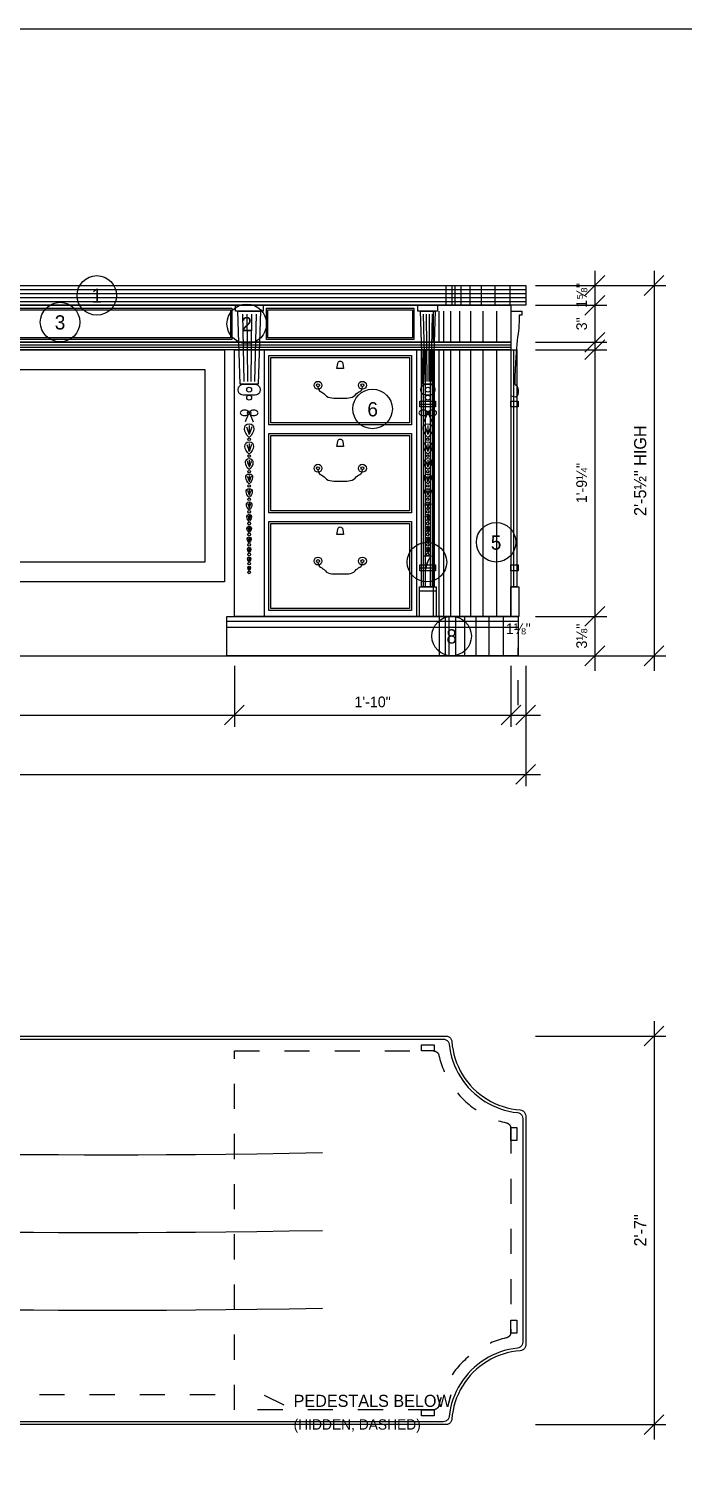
# Model space of a CAD drawing. Header units: inches. Extents: x 0.3 to 16.2, y 0.3 to 11.4.
# Drawn here: x 3.62 to 6.23, y 5.64 to 11.38 of the extents above; entities that cross this region are included whole.
import ezdxf
from ezdxf.enums import TextEntityAlignment as Align

# ---------------------------------------------------------------- set-up
doc = ezdxf.new("R2010")
doc.units = ezdxf.units.IN
doc.header["$LTSCALE"] = 0.009843
doc.header["$MEASUREMENT"] = 0
doc.linetypes.add('DASHED', pattern=[0.6, 0.5, -0.1])
for name, color, linetype in [('DIMENSIONS', 1, 'Continuous'), ('GEOMETRY', 7, 'Continuous'), ('TEXT', 7, 'Continuous')]:
    doc.layers.add(name, color=color, linetype=linetype)

msp = doc.modelspace()

# ---------------------------------------------------------------- linework, layer by layer
at = {"layer": 'DIMENSIONS'}
for p, q in [((5.8386, 10.315), (5.9173, 10.3937)), ((5.878, 10.4134), (5.878, 8.8189)), ((6.0748, 10.315), (6.1535, 10.3937)), ((6.1142, 10.4134), (6.1142, 8.8189)), ((5.6417, 10.3543), (5.9252, 10.3543)), ((5.6417, 10.3543), (6.1614, 10.3543)), ((5.6417, 10.2756), (5.9252, 10.2756)), ((5.8386, 10.2362), (5.9173, 10.315)), ((5.8386, 10.0886), (5.9173, 10.1673)), ((5.6417, 10.128), (5.9252, 10.128)), ((5.6417, 10.0984), (5.9252, 10.0984)), ((5.8386, 10.0591), (5.9173, 10.1378)), ((5.8386, 8.9961), (5.9173, 9.0748)), ((5.6417, 9.0354), (5.9252, 9.0354)), ((5.8386, 8.8386), (5.9173, 8.9173)), ((6.0748, 8.8386), (6.1535, 8.9173)), ((4.4409, 8.8386), (4.4409, 8.5945)), ((5.5433, 8.8386), (5.5433, 8.5945)), ((5.6024, 8.8386), (5.6024, 8.5945)), ((5.6024, 8.8386), (5.6024, 8.3583)), ((5.6417, 8.878), (5.9252, 8.878)), ((5.6417, 8.878), (6.1614, 8.878)), ((4.4016, 8.6024), (4.4803, 8.6811)), ((5.5039, 8.6024), (5.5827, 8.6811)), ((5.563, 8.6024), (5.6417, 8.6811)), ((1.0433, 8.6417), (5.6614, 8.6417)), ((5.563, 8.3661), (5.6417, 8.4449)), ((1.0433, 8.4055), (5.6614, 8.4055)), ((6.0748, 7.3228), (6.1535, 7.4016)), ((6.1142, 7.4213), (6.1142, 5.7539)), ((5.6417, 7.3622), (6.1614, 7.3622)), ((6.0748, 5.7736), (6.1535, 5.8524)), ((5.6417, 5.813), (6.1614, 5.813))]:
    msp.add_line(p, q, dxfattribs=at)
at = {"layer": 'DIMENSIONS', "linetype": 'DASHED'}
msp.add_line((5.5728, 8.6811), (5.5728, 8.9094), dxfattribs=at)
at = {"layer": 'GEOMETRY'}
for p, q in [((1.1024, 10.3386), (5.6024, 10.3386)), ((1.1024, 10.3228), (5.6024, 10.3228)), ((5.2844, 10.3543), (5.2844, 10.2756)), ((5.3079, 10.3543), (5.3079, 10.2756)), ((5.3192, 10.3543), (5.3192, 10.2756)), ((5.3434, 10.3543), (5.3434, 10.2756)), ((5.3793, 10.3543), (5.3793, 10.2756)), ((5.4253, 10.3543), (5.4253, 10.2756)), ((5.4793, 10.3543), (5.4793, 10.2756)), ((5.539, 10.3543), (5.539, 10.2756)), ((1.1024, 10.3071), (5.6024, 10.3071)), ((1.1024, 10.2913), (5.6024, 10.2913)), ((4.4728, 10.2402), (4.4787, 9.9724)), ((4.4909, 10.2402), (4.4929, 9.9724)), ((4.5091, 10.2402), (4.5071, 9.9724)), ((4.5272, 10.2402), (4.5213, 9.9724)), ((5.1942, 10.2402), (5.2001, 9.9724)), ((5.206, 10.2402), (5.208, 9.9724)), ((5.2178, 10.2402), (5.2158, 9.9724)), ((5.2296, 10.2402), (5.2237, 9.9724)), ((5.2336, 10.252), (5.2336, 10.128)), ((5.2566, 10.252), (5.2566, 10.128)), ((5.2746, 10.252), (5.2746, 10.128)), ((5.302, 10.252), (5.302, 10.128)), ((5.3381, 10.252), (5.3381, 10.128)), ((5.3817, 10.252), (5.3817, 10.128)), ((5.4316, 10.252), (5.4316, 10.128)), ((5.4864, 10.252), (5.4864, 10.128)), ((1.1614, 10.1181), (5.5433, 10.1181)), ((1.1614, 10.1083), (5.5433, 10.1083)), ((4.5591, 10.0984), (4.5591, 9.0354)), ((5.1666, 10.0984), (5.1666, 9.0354)), ((5.1942, 10.0984), (5.1942, 9.1535)), ((5.2022, 10.0984), (5.2022, 9.1535)), ((5.2217, 10.0984), (5.2217, 9.1535)), ((5.2296, 10.0984), (5.2296, 9.1535)), ((5.2336, 10.0984), (5.2336, 9.0354)), ((5.2566, 10.0984), (5.2566, 9.0354)), ((5.2746, 10.0984), (5.2746, 9.0354)), ((5.302, 10.0984), (5.302, 9.0354)), ((5.3381, 10.0984), (5.3381, 9.0354)), ((5.3817, 10.0984), (5.3817, 9.0354)), ((5.4316, 10.0984), (5.4316, 9.0354)), ((5.4864, 10.0984), (5.4864, 9.0354)), ((5.5539, 10.0984), (5.5539, 9.1535)), ((5.1804, 9.8819), (5.2434, 9.8819)), ((5.1804, 9.2283), (5.2434, 9.2283)), ((5.1784, 9.1378), (5.2454, 9.1378)), ((4.4114, 9.0157), (5.5728, 9.0157)), ((5.258, 9.0354), (5.258, 8.878)), ((5.2814, 9.0354), (5.2814, 8.878)), ((5.2965, 9.0354), (5.2965, 8.878)), ((5.3225, 9.0354), (5.3225, 8.878)), ((5.3586, 9.0354), (5.3586, 8.878)), ((5.4035, 9.0354), (5.4035, 8.878)), ((5.4555, 9.0354), (5.4555, 8.878)), ((5.5127, 9.0354), (5.5127, 8.878)), ((4.4114, 8.9921), (5.5728, 8.9921)), ((0.8661, 8.878), (5.8386, 8.878)), ((4.5591, 5.9311), (4.6378, 5.8917))]:
    msp.add_line(p, q, dxfattribs=at)
at = {"layer": 'GEOMETRY', "linetype": 'DASHED'}
msp.add_line((2.2638, 5.9331), (4.4409, 5.9331), dxfattribs=at)
at = {"layer": 'GEOMETRY'}
for points in [[(0.315, 11.378), (16.2205, 11.378), (16.2205, 0.315), (0.315, 0.315), (0.315, 11.378)], [(1.1024, 10.3543), (5.6024, 10.3543), (5.6024, 10.2756), (1.1024, 10.2756), (1.1024, 10.3543)], [(1.1614, 10.2756), (5.5433, 10.2756), (5.5433, 10.128), (1.1614, 10.128), (1.1614, 10.2756)], [(4.4449, 10.2756), (4.5551, 10.2756), (4.5551, 10.252), (4.4449, 10.252), (4.4449, 10.2756)], [(5.1725, 10.2756), (5.2513, 10.2756), (5.2513, 10.252), (5.1725, 10.252), (5.1725, 10.2756)], [(2.2736, 10.2638), (4.4311, 10.2638), (4.4311, 10.1398), (2.2736, 10.1398), (2.2736, 10.2638)], [(2.2795, 10.2579), (4.4252, 10.2579), (4.4252, 10.1457), (2.2795, 10.1457), (2.2795, 10.2579)], [(4.4547, 10.252), (4.5453, 10.252), (4.5354, 9.9606), (4.4646, 9.9606), (4.4547, 10.252)], [(4.5689, 10.2638), (5.1568, 10.2638), (5.1568, 10.1398), (4.5689, 10.1398), (4.5689, 10.2638)], [(4.5748, 10.2579), (5.1509, 10.2579), (5.1509, 10.1457), (4.5748, 10.1457), (4.5748, 10.2579)], [(5.1824, 10.252), (5.2414, 10.252), (5.2316, 9.9606), (5.1922, 9.9606), (5.1824, 10.252)], [(5.5433, 10.252), (5.5866, 10.252), (5.5866, 10.2362), (5.5768, 10.2362)], [(1.1614, 10.128), (5.5433, 10.128), (5.5433, 10.0984), (1.1614, 10.0984), (1.1614, 10.128)], [(2.3031, 10.0984), (4.4016, 10.0984), (4.4016, 9.1732), (2.3031, 9.1732), (2.3031, 10.0984)], [(4.4409, 10.0984), (5.5433, 10.0984), (5.5433, 9.0354), (4.4409, 9.0354), (4.4409, 10.0984)], [(5.1863, 10.0984), (5.2375, 10.0984), (5.2375, 9.1535), (5.1863, 9.1535), (5.1863, 10.0984)], [(5.5433, 10.0984), (5.5669, 10.0984), (5.5669, 9.1535), (5.5433, 9.1535)], [(4.5787, 10.0748), (5.1469, 10.0748), (5.1469, 9.7992), (4.5787, 9.7992), (4.5787, 10.0748)], [(4.5866, 10.0669), (5.1391, 10.0669), (5.1391, 9.8071), (4.5866, 9.8071), (4.5866, 10.0669)], [(4.8727, 10.0433), (4.8766, 10.0236), (4.8491, 10.0236), (4.853, 10.0433)], [(3.372, 10.0197), (4.3228, 10.0197), (4.3228, 9.252), (3.372, 9.252), (3.372, 10.0197)], [(4.4567, 9.937), (4.4567, 9.9409)], [(4.4764, 9.9606), (4.5236, 9.9606)], [(4.5433, 9.9409), (4.5433, 9.937)], [(5.1844, 9.937), (5.1844, 9.9409)], [(5.204, 9.9606), (5.2198, 9.9606)], [(5.2395, 9.9409), (5.2395, 9.937)], [(4.5236, 9.9173), (4.4764, 9.9173)], [(5.1804, 9.8937), (5.2434, 9.8937), (5.2434, 9.8701), (5.1804, 9.8701), (5.1804, 9.8937)], [(5.2198, 9.9173), (5.204, 9.9173)], [(5.563, 9.9094), (5.5433, 9.9134)], [(5.5433, 9.8937), (5.5728, 9.8937), (5.5728, 9.8701), (5.5433, 9.8701), (5.5433, 9.8937)], [(4.4961, 9.8406), (4.4843, 9.811)], [(4.5039, 9.8406), (4.5157, 9.811)], [(5.208, 9.8406), (5.1962, 9.811)], [(5.2158, 9.8406), (5.2277, 9.811)], [(4.5, 9.7961), (4.5, 9.7606)], [(4.5787, 9.7638), (5.1469, 9.7638), (5.1469, 9.4488), (4.5787, 9.4488), (4.5787, 9.7638)], [(4.5866, 9.7559), (5.1391, 9.7559), (5.1391, 9.4567), (4.5866, 9.4567), (4.5866, 9.7559)], [(5.2119, 9.7961), (5.2119, 9.7606)], [(4.5, 9.7247), (4.5, 9.6928)], [(4.8727, 9.7323), (4.8766, 9.7126), (4.8491, 9.7126), (4.853, 9.7323)], [(5.2119, 9.7247), (5.2119, 9.6928)], [(4.5, 9.6587), (4.5, 9.63)], [(5.2119, 9.6587), (5.2119, 9.63)], [(4.5, 9.5976), (4.5, 9.5718)], [(5.2119, 9.5976), (5.2119, 9.5718)], [(4.5, 9.5408), (4.5, 9.5175)], [(5.2119, 9.5408), (5.2119, 9.5175)], [(4.5, 9.4879), (4.5, 9.467)], [(5.2119, 9.4879), (5.2119, 9.467)], [(4.5, 9.4385), (4.5, 9.4197)], [(4.5787, 9.4134), (5.1469, 9.4134), (5.1469, 9.0591), (4.5787, 9.0591), (4.5787, 9.4134)], [(4.5866, 9.4055), (5.1391, 9.4055), (5.1391, 9.0669), (4.5866, 9.0669), (4.5866, 9.4055)], [(5.2119, 9.4385), (5.2119, 9.4197)], [(4.5, 9.3923), (4.5, 9.3754)], [(4.5, 9.3489), (4.5, 9.3337)], [(4.8727, 9.3819), (4.8766, 9.3622), (4.8491, 9.3622), (4.853, 9.3819)], [(5.2119, 9.3923), (5.2119, 9.3754)], [(5.2119, 9.3489), (5.2119, 9.3337)], [(4.5, 9.3081), (4.5, 9.2944)], [(5.2119, 9.3081), (5.2119, 9.2944)], [(4.5, 9.2696), (4.5, 9.2573)], [(4.5, 9.2332), (4.5, 9.2221)], [(5.1804, 9.2402), (5.2434, 9.2402), (5.2434, 9.2165), (5.1804, 9.2165), (5.1804, 9.2402)], [(5.5433, 9.2402), (5.5728, 9.2402), (5.5728, 9.2165), (5.5433, 9.2165), (5.5433, 9.2402)], [(5.1784, 9.1535), (5.2454, 9.1535), (5.2454, 9.0354), (5.1784, 9.0354), (5.1784, 9.1535)], [(5.5433, 9.1535), (5.5748, 9.1535), (5.5748, 9.0354), (5.5433, 9.0354), (5.5433, 9.1535)], [(4.4114, 9.0354), (5.5728, 9.0354), (5.5728, 8.878), (4.4114, 8.878), (4.4114, 9.0354)], [(1.4204, 7.3622), (5.2844, 7.3622)], [(1.4312, 7.3504), (5.2736, 7.3504)], [(5.5906, 7.0334), (5.5906, 6.1418)], [(5.6024, 7.0442), (5.6024, 6.131)], [(5.2844, 5.813), (1.4204, 5.813)], [(5.2736, 5.8248), (1.4312, 5.8248)]]:
    msp.add_lwpolyline(points, dxfattribs=at)
at = {"layer": 'GEOMETRY', "linetype": 'DASHED'}
for points in [[(4.4409, 7.3031), (5.2336, 7.3031)], [(5.2336, 5.872), (4.4409, 5.872), (4.4409, 7.3031)], [(5.1863, 7.3268), (5.2375, 7.3268), (5.2375, 7.3031), (5.1863, 7.3031), (5.1863, 7.3268)], [(5.5433, 6.9973), (5.5669, 6.9973), (5.5669, 6.9462), (5.5433, 6.9462), (5.5433, 6.9973)], [(5.5433, 6.9934), (5.5433, 6.1818)], [(5.5433, 6.229), (5.5669, 6.229), (5.5669, 6.1779), (5.5433, 6.1779), (5.5433, 6.229)], [(5.1863, 5.872), (5.2375, 5.872), (5.2375, 5.8484), (5.1863, 5.8484), (5.1863, 5.872)]]:
    msp.add_lwpolyline(points, dxfattribs=at)
at = {"layer": 'GEOMETRY'}
for centre, radius in [((3.8925, 10.315), 0.0787), ((3.7461, 10.2087), 0.0787), ((4.4902, 10.2016), 0.0787), ((4.5, 9.939), 0.00984), ((4.7743, 9.9567), 0.0157), ((4.7743, 9.9567), 0.00591), ((4.9921, 9.8622), 0.0787), ((4.9514, 9.9567), 0.0157), ((4.9514, 9.9567), 0.00591), ((5.2119, 9.939), 0.00984), ((4.5, 9.9075), 0.00984), ((5.2119, 9.9075), 0.00984), ((4.5, 9.8465), 0.00689), ((5.2119, 9.8465), 0.00689), ((4.5, 9.7409), 0.00492), ((5.2119, 9.7409), 0.00492), ((4.5, 9.6743), 0.00492), ((4.7743, 9.626), 0.0157), ((4.9514, 9.626), 0.0157), ((5.2119, 9.6743), 0.00492), ((4.5, 9.6126), 0.00492), ((4.7743, 9.626), 0.00591), ((4.9514, 9.626), 0.00591), ((5.2119, 9.6126), 0.00492), ((4.5, 9.5553), 0.00492), ((5.2119, 9.5553), 0.00492), ((4.5, 9.5019), 0.00492), ((5.2119, 9.5019), 0.00492), ((4.5, 9.4521), 0.00492), ((4.5, 9.4055), 0.00492), ((5.2119, 9.4521), 0.00492), ((5.2119, 9.4055), 0.00492), ((5.4843, 9.3307), 0.0787), ((4.5, 9.3618), 0.00492), ((5.2119, 9.3618), 0.00492), ((4.5, 9.3207), 0.00492), ((5.2087, 9.252), 0.0787), ((5.2119, 9.3207), 0.00492), ((4.5, 9.282), 0.00492), ((4.5, 9.2453), 0.00492), ((4.7743, 9.2559), 0.0157), ((4.7743, 9.2559), 0.00591), ((4.9514, 9.2559), 0.0157), ((4.9514, 9.2559), 0.00591), ((5.2119, 9.282), 0.00492), ((4.5, 9.2105), 0.00492), ((5.3071, 8.9567), 0.0787)]:
    msp.add_circle(centre, radius, dxfattribs=at)
for points in [[(5.5768, 10.2362), (5.5768, 10.1575), (5.561, 10.1378), (5.5591, 9.9606)], [(4.7743, 9.9508), (4.7743, 9.9291), (4.792, 9.9331), (4.8038, 9.9173)], [(4.9219, 9.9173), (4.9337, 9.9331), (4.9514, 9.9291), (4.9514, 9.9508)], [(5.5591, 9.9606), (5.5748, 9.9567), (5.5787, 9.9173), (5.563, 9.9094)], [(4.5, 9.7488), (4.4764, 9.7677), (4.474, 9.8031), (4.5, 9.8031)], [(4.4896, 9.7913), (4.4934, 9.7803), (4.4969, 9.7701), (4.5, 9.7606)], [(4.5, 9.8031), (4.526, 9.8031), (4.5236, 9.7677), (4.5, 9.7488)], [(4.5104, 9.7913), (4.5066, 9.7803), (4.5031, 9.7701), (4.5, 9.7606)], [(5.2119, 9.7488), (5.1883, 9.7677), (5.1859, 9.8031), (5.2119, 9.8031)], [(5.2015, 9.7913), (5.2053, 9.7803), (5.2088, 9.7701), (5.2119, 9.7606)], [(5.2119, 9.8031), (5.2379, 9.8031), (5.2355, 9.7677), (5.2119, 9.7488)], [(5.2223, 9.7913), (5.2185, 9.7803), (5.2151, 9.7701), (5.2119, 9.7606)], [(4.5, 9.6822), (4.4787, 9.6992), (4.4766, 9.7311), (4.5, 9.7311)], [(4.4906, 9.7205), (4.494, 9.7106), (4.4972, 9.7013), (4.5, 9.6928)], [(4.5, 9.7311), (4.5234, 9.7311), (4.5213, 9.6992), (4.5, 9.6822)], [(4.5094, 9.7205), (4.506, 9.7106), (4.5028, 9.7013), (4.5, 9.6928)], [(5.2119, 9.6822), (5.1906, 9.6992), (5.1885, 9.7311), (5.2119, 9.7311)], [(5.2026, 9.7205), (5.206, 9.7106), (5.2091, 9.7013), (5.2119, 9.6928)], [(5.2119, 9.7311), (5.2353, 9.7311), (5.2332, 9.6992), (5.2119, 9.6822)], [(5.2213, 9.7205), (5.2179, 9.7106), (5.2147, 9.7013), (5.2119, 9.6928)], [(4.5, 9.6205), (4.4809, 9.6358), (4.479, 9.6645), (4.5, 9.6645)], [(4.4916, 9.6549), (4.4946, 9.646), (4.4974, 9.6377), (4.5, 9.63)], [(4.5, 9.6645), (4.521, 9.6645), (4.5191, 9.6358), (4.5, 9.6205)], [(4.5084, 9.6549), (4.5054, 9.646), (4.5026, 9.6377), (4.5, 9.63)], [(5.2119, 9.6205), (5.1928, 9.6358), (5.1909, 9.6645), (5.2119, 9.6645)], [(5.2035, 9.6549), (5.2066, 9.646), (5.2094, 9.6377), (5.2119, 9.63)], [(5.2119, 9.6645), (5.233, 9.6645), (5.231, 9.6358), (5.2119, 9.6205)], [(5.2203, 9.6549), (5.2173, 9.646), (5.2145, 9.6377), (5.2119, 9.63)], [(4.5, 9.5632), (4.4828, 9.5769), (4.4811, 9.6028), (4.5, 9.6028)], [(4.4924, 9.5942), (4.4952, 9.5861), (4.4977, 9.5787), (4.5, 9.5718)], [(4.5, 9.6028), (4.5189, 9.6028), (4.5172, 9.5769), (4.5, 9.5632)], [(4.5076, 9.5942), (4.5048, 9.5861), (4.5023, 9.5787), (4.5, 9.5718)], [(4.7743, 9.6201), (4.7743, 9.5984), (4.792, 9.6024), (4.8038, 9.5866)], [(4.9219, 9.5866), (4.9337, 9.6024), (4.9514, 9.5984), (4.9514, 9.6201)], [(5.2119, 9.5632), (5.1947, 9.5769), (5.193, 9.6028), (5.2119, 9.6028)], [(5.2043, 9.5942), (5.2071, 9.5861), (5.2096, 9.5787), (5.2119, 9.5718)], [(5.2119, 9.6028), (5.2309, 9.6028), (5.2291, 9.5769), (5.2119, 9.5632)], [(5.2195, 9.5942), (5.2167, 9.5861), (5.2142, 9.5787), (5.2119, 9.5718)], [(4.5, 9.5098), (4.4845, 9.5222), (4.483, 9.5454), (4.5, 9.5454)], [(4.4932, 9.5377), (4.4957, 9.5305), (4.4979, 9.5237), (4.5, 9.5175)], [(4.5, 9.5454), (4.517, 9.5454), (4.5155, 9.5222), (4.5, 9.5098)], [(4.5068, 9.5377), (4.5043, 9.5305), (4.5021, 9.5237), (4.5, 9.5175)], [(5.2119, 9.5098), (5.1964, 9.5222), (5.1949, 9.5454), (5.2119, 9.5454)], [(5.2051, 9.5377), (5.2076, 9.5305), (5.2098, 9.5237), (5.2119, 9.5175)], [(5.2119, 9.5454), (5.229, 9.5454), (5.2274, 9.5222), (5.2119, 9.5098)], [(5.2187, 9.5377), (5.2162, 9.5305), (5.214, 9.5237), (5.2119, 9.5175)], [(4.5, 9.46), (4.4861, 9.4712), (4.4847, 9.4921), (4.5, 9.4921)], [(4.4939, 9.4851), (4.4961, 9.4786), (4.4981, 9.4725), (4.5, 9.467)], [(4.5, 9.4921), (4.5153, 9.4921), (4.5139, 9.4712), (4.5, 9.46)], [(4.5061, 9.4851), (4.5039, 9.4786), (4.5019, 9.4725), (4.5, 9.467)], [(5.2119, 9.46), (5.198, 9.4712), (5.1966, 9.4921), (5.2119, 9.4921)], [(5.2058, 9.4851), (5.208, 9.4786), (5.21, 9.4725), (5.2119, 9.467)], [(5.2119, 9.4921), (5.2273, 9.4921), (5.2259, 9.4712), (5.2119, 9.46)], [(5.218, 9.4851), (5.2158, 9.4786), (5.2138, 9.4725), (5.2119, 9.467)], [(4.5, 9.4134), (4.4874, 9.4234), (4.4862, 9.4423), (4.5, 9.4423)], [(4.4945, 9.436), (4.4965, 9.4301), (4.4983, 9.4247), (4.5, 9.4197)], [(4.5, 9.4423), (4.5138, 9.4423), (4.5126, 9.4234), (4.5, 9.4134)], [(4.5055, 9.436), (4.5035, 9.4301), (4.5017, 9.4247), (4.5, 9.4197)], [(5.2119, 9.4134), (5.1994, 9.4234), (5.1981, 9.4423), (5.2119, 9.4423)], [(5.2064, 9.436), (5.2084, 9.4301), (5.2102, 9.4247), (5.2119, 9.4197)], [(5.2119, 9.4423), (5.2257, 9.4423), (5.2245, 9.4234), (5.2119, 9.4134)], [(5.2174, 9.436), (5.2154, 9.4301), (5.2136, 9.4247), (5.2119, 9.4197)], [(4.5, 9.3697), (4.4887, 9.3787), (4.4876, 9.3957), (4.5, 9.3957)], [(4.5, 9.3286), (4.4898, 9.3367), (4.4888, 9.352), (4.5, 9.352)], [(4.495, 9.39), (4.4968, 9.3848), (4.4985, 9.3799), (4.5, 9.3754)], [(4.5, 9.3957), (4.5124, 9.3957), (4.5113, 9.3787), (4.5, 9.3697)], [(4.505, 9.39), (4.5032, 9.3848), (4.5015, 9.3799), (4.5, 9.3754)], [(4.5, 9.352), (4.5112, 9.352), (4.5102, 9.3367), (4.5, 9.3286)], [(5.2119, 9.3697), (5.2006, 9.3787), (5.1995, 9.3957), (5.2119, 9.3957)], [(5.2119, 9.3286), (5.2017, 9.3367), (5.2007, 9.352), (5.2119, 9.352)], [(5.2069, 9.39), (5.2087, 9.3848), (5.2104, 9.3799), (5.2119, 9.3754)], [(5.2119, 9.3957), (5.2243, 9.3957), (5.2232, 9.3787), (5.2119, 9.3697)], [(5.2169, 9.39), (5.2151, 9.3848), (5.2134, 9.3799), (5.2119, 9.3754)], [(5.2119, 9.352), (5.2231, 9.352), (5.2221, 9.3367), (5.2119, 9.3286)], [(4.5, 9.2898), (4.4908, 9.2972), (4.4899, 9.3109), (4.5, 9.3109)], [(4.4955, 9.3469), (4.4972, 9.3422), (4.4986, 9.3378), (4.5, 9.3337)], [(4.496, 9.3063), (4.4974, 9.302), (4.4988, 9.2981), (4.5, 9.2944)], [(4.5045, 9.3469), (4.5028, 9.3422), (4.5014, 9.3378), (4.5, 9.3337)], [(4.5, 9.3109), (4.5101, 9.3109), (4.5092, 9.2972), (4.5, 9.2898)], [(4.504, 9.3063), (4.5026, 9.302), (4.5012, 9.2981), (4.5, 9.2944)], [(5.2119, 9.2898), (5.2028, 9.2972), (5.2018, 9.3109), (5.2119, 9.3109)], [(5.2074, 9.3469), (5.2091, 9.3422), (5.2106, 9.3378), (5.2119, 9.3337)], [(5.2079, 9.3063), (5.2093, 9.302), (5.2107, 9.2981), (5.2119, 9.2944)], [(5.2164, 9.3469), (5.2148, 9.3422), (5.2133, 9.3378), (5.2119, 9.3337)], [(5.2119, 9.3109), (5.222, 9.3109), (5.2211, 9.2972), (5.2119, 9.2898)], [(5.2159, 9.3063), (5.2145, 9.302), (5.2131, 9.2981), (5.2119, 9.2944)], [(4.5, 9.2532), (4.4918, 9.2598), (4.4909, 9.2721), (4.5, 9.2721)], [(4.5, 9.2184), (4.4926, 9.2243), (4.4918, 9.2355), (4.5, 9.2355)], [(4.4964, 9.268), (4.4977, 9.2642), (4.4989, 9.2606), (4.5, 9.2573)], [(4.5, 9.2721), (4.5091, 9.2721), (4.5082, 9.2598), (4.5, 9.2532)], [(4.5036, 9.268), (4.5023, 9.2642), (4.5011, 9.2606), (4.5, 9.2573)], [(4.5, 9.2355), (4.5082, 9.2355), (4.5074, 9.2243), (4.5, 9.2184)], [(4.7743, 9.25), (4.7743, 9.2283), (4.792, 9.2323), (4.8038, 9.2165)], [(4.9219, 9.2165), (4.9337, 9.2323), (4.9514, 9.2283), (4.9514, 9.25)], [(4.4967, 9.2317), (4.4979, 9.2283), (4.499, 9.2251), (4.5, 9.2221)], [(4.5033, 9.2317), (4.5021, 9.2283), (4.501, 9.2251), (4.5, 9.2221)], [(1.9124, 6.8974), (2.6774, 6.9211), (3.3524, 6.8699), (4.7924, 6.8974)], [(1.9124, 6.5876), (2.6774, 6.6112), (3.3524, 6.56), (4.7924, 6.5876)], [(1.9124, 6.2778), (2.6774, 6.3014), (3.3524, 6.2502), (4.7924, 6.2778)]]:
    msp.add_open_spline(points, degree=3, dxfattribs=at)
for points, knots in [([(4.853, 10.0433), (4.853, 10.045), (4.8535, 10.0467), (4.8543, 10.0482), (4.8552, 10.0497), (4.8564, 10.051), (4.8579, 10.0518), (4.8594, 10.0527), (4.8611, 10.0531), (4.8629, 10.0531), (4.8646, 10.0531), (4.8663, 10.0527), (4.8678, 10.0518), (4.8693, 10.051), (4.8705, 10.0497), (4.8714, 10.0482), (4.8722, 10.0467), (4.8727, 10.045), (4.8727, 10.0433)], [0, 0, 0, 0, 1, 1, 1, 2, 2, 2, 3, 3, 3, 4, 4, 4, 5, 5, 5, 6, 6, 6, 6]), ([(4.4567, 9.9409), (4.4567, 9.9444), (4.4576, 9.9478), (4.4593, 9.9508), (4.4611, 9.9538), (4.4635, 9.9563), (4.4665, 9.958), (4.4695, 9.9597), (4.4729, 9.9606), (4.4764, 9.9606)], [0, 0, 0, 0, 1, 1, 1, 2, 2, 2, 3, 3, 3, 3]), ([(4.4764, 9.9173), (4.4729, 9.9173), (4.4695, 9.9182), (4.4665, 9.92), (4.4635, 9.9217), (4.4611, 9.9242), (4.4593, 9.9272), (4.4576, 9.9302), (4.4567, 9.9336), (4.4567, 9.937)], [0, 0, 0, 0, 1, 1, 1, 2, 2, 2, 3, 3, 3, 3]), ([(4.5236, 9.9606), (4.5271, 9.9606), (4.5305, 9.9597), (4.5335, 9.958), (4.5365, 9.9563), (4.5389, 9.9538), (4.5407, 9.9508), (4.5424, 9.9478), (4.5433, 9.9444), (4.5433, 9.9409)], [0, 0, 0, 0, 1, 1, 1, 2, 2, 2, 3, 3, 3, 3]), ([(4.5433, 9.937), (4.5433, 9.9336), (4.5424, 9.9302), (4.5407, 9.9272), (4.5389, 9.9242), (4.5365, 9.9217), (4.5335, 9.92), (4.5305, 9.9182), (4.5271, 9.9173), (4.5236, 9.9173)], [0, 0, 0, 0, 1, 1, 1, 2, 2, 2, 3, 3, 3, 3]), ([(5.1844, 9.9409), (5.1844, 9.9444), (5.1853, 9.9478), (5.187, 9.9508), (5.1887, 9.9538), (5.1912, 9.9563), (5.1942, 9.958), (5.1972, 9.9597), (5.2006, 9.9606), (5.204, 9.9606)], [0, 0, 0, 0, 1, 1, 1, 2, 2, 2, 3, 3, 3, 3]), ([(5.204, 9.9173), (5.2006, 9.9173), (5.1972, 9.9182), (5.1942, 9.92), (5.1912, 9.9217), (5.1887, 9.9242), (5.187, 9.9272), (5.1853, 9.9302), (5.1844, 9.9336), (5.1844, 9.937)], [0, 0, 0, 0, 1, 1, 1, 2, 2, 2, 3, 3, 3, 3]), ([(5.2198, 9.9606), (5.2232, 9.9606), (5.2266, 9.9597), (5.2296, 9.958), (5.2326, 9.9563), (5.2351, 9.9538), (5.2368, 9.9508), (5.2386, 9.9478), (5.2395, 9.9444), (5.2395, 9.9409)], [0, 0, 0, 0, 1, 1, 1, 2, 2, 2, 3, 3, 3, 3]), ([(5.2395, 9.937), (5.2395, 9.9336), (5.2386, 9.9302), (5.2368, 9.9272), (5.2351, 9.9242), (5.2326, 9.9217), (5.2296, 9.92), (5.2266, 9.9182), (5.2232, 9.9173), (5.2198, 9.9173)], [0, 0, 0, 0, 1, 1, 1, 2, 2, 2, 3, 3, 3, 3]), ([(4.8038, 9.9173), (4.8156, 9.9035), (4.8392, 9.9055), (4.8628, 9.9055), (4.8865, 9.9055), (4.9101, 9.9035), (4.9219, 9.9173)], [0, 0, 0, 0, 1, 1, 1, 2, 2, 2, 2]), ([(4.5, 9.8465), (4.5, 9.8446), (4.4992, 9.8427), (4.4976, 9.841), (4.4961, 9.8394), (4.4938, 9.838), (4.4911, 9.8371), (4.4884, 9.8361), (4.4854, 9.8356), (4.4823, 9.8356), (4.4792, 9.8356), (4.4761, 9.8361), (4.4734, 9.8371), (4.4707, 9.838), (4.4685, 9.8394), (4.4669, 9.841), (4.4654, 9.8427), (4.4646, 9.8446), (4.4646, 9.8465), (4.4646, 9.8484), (4.4654, 9.8502), (4.4669, 9.8519), (4.4685, 9.8535), (4.4707, 9.8549), (4.4734, 9.8558), (4.4761, 9.8568), (4.4792, 9.8573), (4.4823, 9.8573), (4.4854, 9.8573), (4.4884, 9.8568), (4.4911, 9.8558), (4.4938, 9.8549), (4.4961, 9.8535), (4.4976, 9.8519), (4.4992, 9.8502), (4.5, 9.8484), (4.5, 9.8465)], [0, 0, 0, 0, 1, 1, 1, 2, 2, 2, 3, 3, 3, 4, 4, 4, 5, 5, 5, 6, 6, 6, 7, 7, 7, 8, 8, 8, 9, 9, 9, 10, 10, 10, 11, 11, 11, 12, 12, 12, 12]), ([(4.5354, 9.8465), (4.5354, 9.8446), (4.5346, 9.8427), (4.5331, 9.841), (4.5315, 9.8394), (4.5293, 9.838), (4.5266, 9.8371), (4.5239, 9.8361), (4.5208, 9.8356), (4.5177, 9.8356), (4.5146, 9.8356), (4.5116, 9.8361), (4.5089, 9.8371), (4.5062, 9.838), (4.5039, 9.8394), (4.5024, 9.841), (4.5008, 9.8427), (4.5, 9.8446), (4.5, 9.8465), (4.5, 9.8484), (4.5008, 9.8502), (4.5024, 9.8519), (4.5039, 9.8535), (4.5062, 9.8549), (4.5089, 9.8558), (4.5116, 9.8568), (4.5146, 9.8573), (4.5177, 9.8573), (4.5208, 9.8573), (4.5239, 9.8568), (4.5266, 9.8558), (4.5293, 9.8549), (4.5315, 9.8535), (4.5331, 9.8519), (4.5346, 9.8502), (4.5354, 9.8484), (4.5354, 9.8465)], [0, 0, 0, 0, 1, 1, 1, 2, 2, 2, 3, 3, 3, 4, 4, 4, 5, 5, 5, 6, 6, 6, 7, 7, 7, 8, 8, 8, 9, 9, 9, 10, 10, 10, 11, 11, 11, 12, 12, 12, 12]), ([(5.2119, 9.8465), (5.2119, 9.8446), (5.2111, 9.8427), (5.2095, 9.841), (5.208, 9.8394), (5.2057, 9.838), (5.2031, 9.8371), (5.2004, 9.8361), (5.1973, 9.8356), (5.1942, 9.8356), (5.1911, 9.8356), (5.188, 9.8361), (5.1853, 9.8371), (5.1826, 9.838), (5.1804, 9.8394), (5.1789, 9.841), (5.1773, 9.8427), (5.1765, 9.8446), (5.1765, 9.8465), (5.1765, 9.8484), (5.1773, 9.8502), (5.1789, 9.8519), (5.1804, 9.8535), (5.1826, 9.8549), (5.1853, 9.8558), (5.188, 9.8568), (5.1911, 9.8573), (5.1942, 9.8573), (5.1973, 9.8573), (5.2004, 9.8568), (5.2031, 9.8558), (5.2057, 9.8549), (5.208, 9.8535), (5.2095, 9.8519), (5.2111, 9.8502), (5.2119, 9.8484), (5.2119, 9.8465)], [0, 0, 0, 0, 1, 1, 1, 2, 2, 2, 3, 3, 3, 4, 4, 4, 5, 5, 5, 6, 6, 6, 7, 7, 7, 8, 8, 8, 9, 9, 9, 10, 10, 10, 11, 11, 11, 12, 12, 12, 12]), ([(5.2473, 9.8465), (5.2473, 9.8446), (5.2465, 9.8427), (5.245, 9.841), (5.2434, 9.8394), (5.2412, 9.838), (5.2385, 9.8371), (5.2358, 9.8361), (5.2327, 9.8356), (5.2296, 9.8356), (5.2265, 9.8356), (5.2235, 9.8361), (5.2208, 9.8371), (5.2181, 9.838), (5.2158, 9.8394), (5.2143, 9.841), (5.2127, 9.8427), (5.2119, 9.8446), (5.2119, 9.8465), (5.2119, 9.8484), (5.2127, 9.8502), (5.2143, 9.8519), (5.2158, 9.8535), (5.2181, 9.8549), (5.2208, 9.8558), (5.2235, 9.8568), (5.2265, 9.8573), (5.2296, 9.8573), (5.2327, 9.8573), (5.2358, 9.8568), (5.2385, 9.8558), (5.2412, 9.8549), (5.2434, 9.8535), (5.245, 9.8519), (5.2465, 9.8502), (5.2473, 9.8484), (5.2473, 9.8465)], [0, 0, 0, 0, 1, 1, 1, 2, 2, 2, 3, 3, 3, 4, 4, 4, 5, 5, 5, 6, 6, 6, 7, 7, 7, 8, 8, 8, 9, 9, 9, 10, 10, 10, 11, 11, 11, 12, 12, 12, 12]), ([(4.853, 9.7323), (4.853, 9.734), (4.8535, 9.7357), (4.8543, 9.7372), (4.8552, 9.7387), (4.8564, 9.7399), (4.8579, 9.7408), (4.8594, 9.7417), (4.8611, 9.7421), (4.8629, 9.7421), (4.8646, 9.7421), (4.8663, 9.7417), (4.8678, 9.7408), (4.8693, 9.7399), (4.8705, 9.7387), (4.8714, 9.7372), (4.8722, 9.7357), (4.8727, 9.734), (4.8727, 9.7323)], [0, 0, 0, 0, 1, 1, 1, 2, 2, 2, 3, 3, 3, 4, 4, 4, 5, 5, 5, 6, 6, 6, 6]), ([(4.8038, 9.5866), (4.8156, 9.5728), (4.8392, 9.5748), (4.8628, 9.5748), (4.8865, 9.5748), (4.9101, 9.5728), (4.9219, 9.5866)], [0, 0, 0, 0, 1, 1, 1, 2, 2, 2, 2]), ([(4.853, 9.3819), (4.853, 9.3836), (4.8535, 9.3853), (4.8543, 9.3868), (4.8552, 9.3883), (4.8564, 9.3895), (4.8579, 9.3904), (4.8594, 9.3913), (4.8611, 9.3917), (4.8629, 9.3917), (4.8646, 9.3917), (4.8663, 9.3913), (4.8678, 9.3904), (4.8693, 9.3895), (4.8705, 9.3883), (4.8714, 9.3868), (4.8722, 9.3853), (4.8727, 9.3836), (4.8727, 9.3819)], [0, 0, 0, 0, 1, 1, 1, 2, 2, 2, 3, 3, 3, 4, 4, 4, 5, 5, 5, 6, 6, 6, 6]), ([(4.8038, 9.2165), (4.8156, 9.2028), (4.8392, 9.2047), (4.8628, 9.2047), (4.8865, 9.2047), (4.9101, 9.2028), (4.9219, 9.2165)], [0, 0, 0, 0, 1, 1, 1, 2, 2, 2, 2]), ([(5.2736, 7.3504), (5.2774, 7.3504), (5.2812, 7.3494), (5.2846, 7.3476), (5.288, 7.3458), (5.291, 7.3432), (5.2931, 7.34), (5.2953, 7.3368), (5.2966, 7.3331), (5.297, 7.3293), (5.302, 7.2831), (5.3174, 7.2386), (5.3421, 7.1993), (5.3667, 7.1599), (5.4, 7.1266), (5.4394, 7.1019), (5.4788, 7.0773), (5.5233, 7.0619), (5.5695, 7.0569), (5.5733, 7.0565), (5.577, 7.0551), (5.5802, 7.053), (5.5834, 7.0508), (5.586, 7.0479), (5.5878, 7.0445), (5.5896, 7.0411), (5.5906, 7.0373), (5.5906, 7.0334)], [0, 0, 0, 0, 1, 1, 1, 2, 2, 2, 3, 3, 3, 4, 4, 4, 5, 5, 5, 6, 6, 6, 7, 7, 7, 8, 8, 8, 9, 9, 9, 9]), ([(5.2844, 7.3622), (5.2883, 7.3622), (5.2922, 7.3612), (5.2956, 7.3593), (5.2991, 7.3574), (5.302, 7.3547), (5.3042, 7.3514), (5.3063, 7.3481), (5.3076, 7.3443), (5.3079, 7.3403), (5.3114, 7.2936), (5.3259, 7.2483), (5.3504, 7.2083), (5.3748, 7.1683), (5.4084, 7.1347), (5.4484, 7.1102), (5.4885, 7.0858), (5.5337, 7.0712), (5.5805, 7.0677), (5.5844, 7.0674), (5.5882, 7.0662), (5.5915, 7.064), (5.5949, 7.0619), (5.5976, 7.059), (5.5995, 7.0555), (5.6014, 7.052), (5.6024, 7.0481), (5.6024, 7.0442)], [0, 0, 0, 0, 1, 1, 1, 2, 2, 2, 3, 3, 3, 4, 4, 4, 5, 5, 5, 6, 6, 6, 7, 7, 7, 8, 8, 8, 9, 9, 9, 9]), ([(5.5906, 6.1418), (5.5906, 6.1379), (5.5896, 6.1341), (5.5878, 6.1307), (5.586, 6.1273), (5.5834, 6.1244), (5.5802, 6.1222), (5.577, 6.1201), (5.5733, 6.1187), (5.5695, 6.1183), (5.5233, 6.1133), (5.4788, 6.0979), (5.4394, 6.0733), (5.4, 6.0486), (5.3667, 6.0153), (5.3421, 5.9759), (5.3174, 5.9366), (5.302, 5.8921), (5.297, 5.8459), (5.2966, 5.842), (5.2953, 5.8384), (5.2931, 5.8352), (5.291, 5.832), (5.288, 5.8294), (5.2846, 5.8276), (5.2812, 5.8257), (5.2774, 5.8248), (5.2736, 5.8248)], [0, 0, 0, 0, 1, 1, 1, 2, 2, 2, 3, 3, 3, 4, 4, 4, 5, 5, 5, 6, 6, 6, 7, 7, 7, 8, 8, 8, 9, 9, 9, 9]), ([(5.6024, 6.131), (5.6024, 6.1271), (5.6014, 6.1232), (5.5995, 6.1197), (5.5976, 6.1162), (5.5949, 6.1133), (5.5915, 6.1112), (5.5882, 6.109), (5.5844, 6.1078), (5.5805, 6.1075), (5.5337, 6.104), (5.4885, 6.0894), (5.4484, 6.065), (5.4084, 6.0405), (5.3748, 6.0069), (5.3504, 5.9669), (5.3259, 5.9269), (5.3114, 5.8816), (5.3079, 5.8349), (5.3076, 5.8309), (5.3063, 5.8271), (5.3042, 5.8238), (5.302, 5.8205), (5.2991, 5.8178), (5.2956, 5.8159), (5.2922, 5.814), (5.2883, 5.813), (5.2844, 5.813)], [0, 0, 0, 0, 1, 1, 1, 2, 2, 2, 3, 3, 3, 4, 4, 4, 5, 5, 5, 6, 6, 6, 7, 7, 7, 8, 8, 8, 9, 9, 9, 9])]:
    msp.add_open_spline(points, degree=3, knots=knots, dxfattribs=at)
at = {"layer": 'GEOMETRY', "linetype": 'DASHED'}
for points in [[(5.2336, 7.3031), (5.2371, 7.3031), (5.2406, 7.3023), (5.2438, 7.3008), (5.247, 7.2992), (5.2499, 7.297), (5.2521, 7.2942), (5.2543, 7.2914), (5.2558, 7.2882), (5.2566, 7.2847), (5.2664, 7.2412), (5.2843, 7.1999), (5.3093, 7.163), (5.3344, 7.1261), (5.3663, 7.0943), (5.4031, 7.0692), (5.44, 7.0441), (5.4813, 7.0262), (5.5249, 7.0165), (5.5283, 7.0157), (5.5316, 7.0141), (5.5344, 7.0119), (5.5372, 7.0097), (5.5394, 7.0069), (5.541, 7.0037), (5.5425, 7.0005), (5.5433, 6.997), (5.5433, 6.9934)], [(5.5433, 6.1818), (5.5433, 6.1782), (5.5425, 6.1747), (5.541, 6.1715), (5.5394, 6.1683), (5.5372, 6.1655), (5.5344, 6.1633), (5.5316, 6.1611), (5.5283, 6.1595), (5.5249, 6.1587), (5.4813, 6.149), (5.44, 6.1311), (5.4031, 6.106), (5.3663, 6.0809), (5.3344, 6.0491), (5.3093, 6.0122), (5.2843, 5.9753), (5.2664, 5.934), (5.2566, 5.8905), (5.2558, 5.887), (5.2543, 5.8838), (5.2521, 5.881), (5.2499, 5.8782), (5.247, 5.8759), (5.2438, 5.8744), (5.2406, 5.8729), (5.2371, 5.872), (5.2336, 5.872)]]:
    msp.add_open_spline(points, degree=3, knots=[0, 0, 0, 0, 1, 1, 1, 2, 2, 2, 3, 3, 3, 4, 4, 4, 5, 5, 5, 6, 6, 6, 7, 7, 7, 8, 8, 8, 9, 9, 9, 9], dxfattribs=at)

# ---------------------------------------------------------------- texts
at = {"layer": 'TEXT'}
for s, height, p in [('1', 0.0567, (3.8925, 10.2854)), ('3', 0.0567, (3.7461, 10.1791)), ('2', 0.0567, (4.4902, 10.172)), ('6', 0.0567, (4.9921, 9.8327)), ('5', 0.0567, (5.4843, 9.3012)), ('7', 0.0567, (5.2087, 9.2224)), ('1⅛"', 0.04252, (5.5728, 8.9646)), ('8', 0.0567, (5.3071, 8.9272)), ('1\'-10"', 0.04252, (4.9921, 8.6732))]:
    msp.add_text(s, height=height, dxfattribs=at).set_placement(p, align=Align.CENTER)
for s, height, p in [('1⅝"', 0.04252, (5.8465, 10.315)), ('3"', 0.04252, (5.8465, 10.2016)), ('2\'-5½" HIGH', 0.048189, (6.0827, 9.6161)), ('1\'-9¼"', 0.04252, (5.8465, 9.5669)), ('3⅛"', 0.04252, (5.8465, 8.9567)), ('2\'-7"', 0.04819, (6.0827, 6.5874))]:
    msp.add_text(s, height=height, rotation=90, dxfattribs=at).set_placement(p, align=Align.CENTER)
for s, height, p in [('PEDESTALS BELOW', 0.048189, (4.6772, 5.8839)), ('(HIDDEN, DASHED)', 0.041102, (4.6772, 5.7933))]:
    msp.add_text(s, height=height, dxfattribs=at).set_placement(p)

doc.saveas('drawing.dxf')
